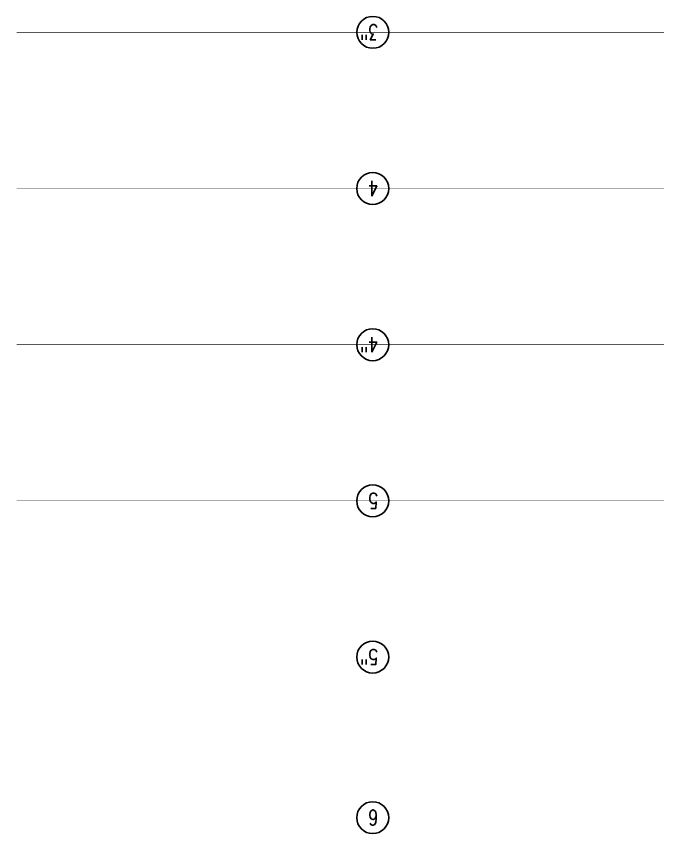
# Model space of a CAD drawing. Header units: millimetres. Extents: x 1478096 to 1808313, y 619971 to 762366.
# Drawn here: x 1478096 to 1515019, y 646648 to 693748 of the extents above; entities that cross this region are included whole.
import ezdxf

# ---------------------------------------------------------------- set-up
doc = ezdxf.new("R2010")
doc.units = ezdxf.units.MM
doc.header["$LTSCALE"] = 10
doc.linetypes.add('CENTERX2', pattern=[4, 2.5, -0.5, 0.5, -0.5])
doc.layers.add('0_Estructura', color=251, linetype='Continuous')
doc.layers.add('COSTAN-CAM-EJES', color=251, linetype='CENTERX2')
doc.styles.add('BB-GRILLA$0$romans', font='romans.shx', dxfattribs={"width": 0.8})

msp = doc.modelspace()

# ---------------------------------------------------------------- linework, layer by layer
at = {"layer": '0_Estructura'}
for centre in [(1498618.982, 692827.884), (1498613.267, 683826.501), (1498613.267, 674825.343), (1498613.268, 665824.185), (1498613.268, 656824.128), (1498613.268, 647568.17)]:
    msp.add_circle(centre, 920.377, dxfattribs=at)
at = {"layer": 'COSTAN-CAM-EJES', "const_width": 25}
for points in [[(1478108.728, 692827.884), (1676824.92, 692827.884)], [(1478108.728, 683826.502), (1676824.92, 683826.502)], [(1478108.728, 674825.343), (1676824.92, 674825.343)], [(1478108.728, 665824.186), (1676824.92, 665824.186)]]:
    msp.add_lwpolyline(points, dxfattribs=at)

# ---------------------------------------------------------------- texts
at = {"layer": '0_Estructura', "style": 'BB-GRILLA$0$romans', "width": 0.77}
for s, p in [('3"', (1498936.533, 693270.744, 0.035)), ('4', (1498930.819, 684269.362, 0.035)), ('4"', (1498930.819, 675268.204, 0.035)), ('5', (1498930.819, 666267.046, 0.035)), ('5"', (1498930.819, 657266.988, 0.035)), ('6', (1498930.82, 648011.031, 0.035))]:
    msp.add_text(s, height=875, rotation=180, dxfattribs=at).set_placement(p)

doc.saveas('drawing.dxf')
